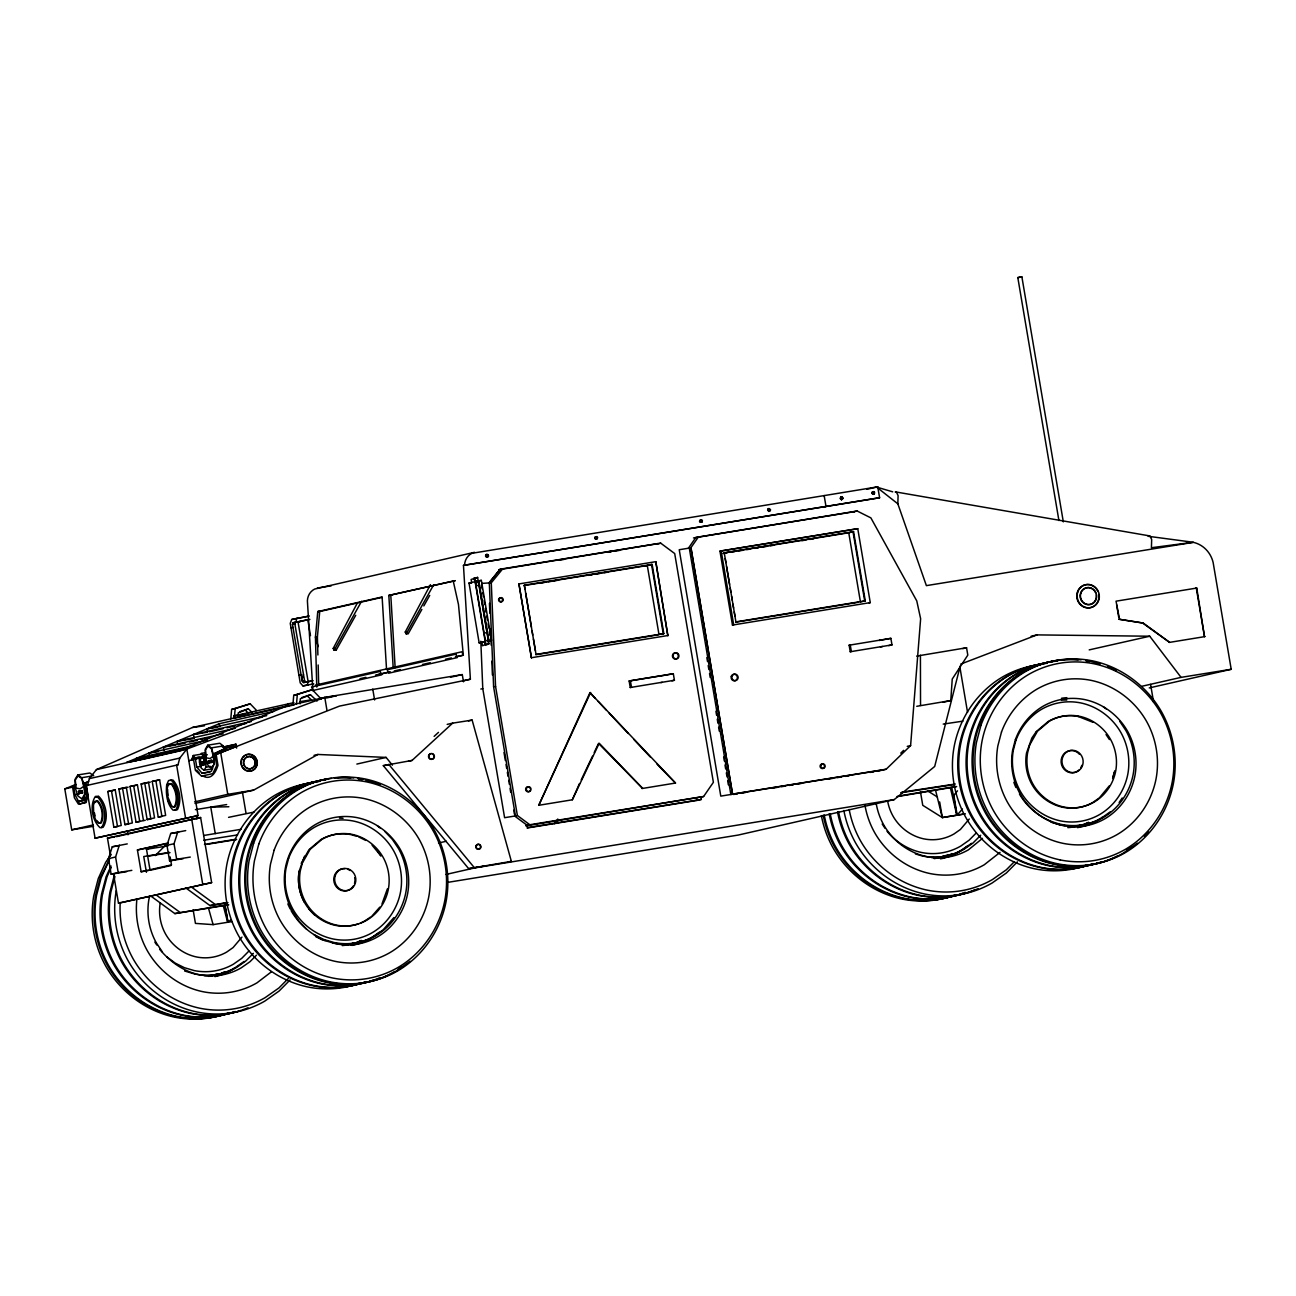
<?xml version="1.0" encoding="UTF-8"?>
<svg xmlns="http://www.w3.org/2000/svg" width="1296" height="1296" viewBox="0 0 1296 1296"><rect width="100%" height="100%" fill="white"/><g stroke="black" fill="none" stroke-linecap="round" stroke-linejoin="round"><path stroke-width="1.5" d="M167.589 789.248L167.864 795.307M238.043 716.267L238.237 712.865L248.346 708.847L252.315 712.622M300.056 703.841L300.332 698.738L310.457 694.737L317.05 701.006M943.245 702.238L950.778 700.537L952.236 679.072L967.804 655.112L966.557 647.757L916.645 656.1M877.797 771.136L886.156 769.241L910.602 745.605L920.63 618.743L916.774 600.907L870.88 517.882L857.158 511.013L693.49 537.953M230.785 718.988L231.628 709.43L250.209 703.825L256.673 710.564M294.305 704.878L234.252 718.162L235.224 708.62L250.209 703.825M292.88 704.862L293.738 695.32L312.304 689.699L321.343 699.143M296.476 704.052L297.335 694.494L312.304 689.699M317.893 654.982L317.407 636.968L319.723 611.501L382.126 597.343M1149.26 687.917L1231.2 669.287L1213.153 562.577A26.584 25.159 77.2 0 0 1193.341 542.344L926.381 585.63L897.836 503.82L898.096 495.607L896.459 492.172A15.665 4.714 -79.9 0 0 895.196 492.026M960.206 666.047L934.691 766.471L894.256 799.583L738.202 835.061L448.643 882.22M102.562 893.851L107.098 876.55L111.213 867.559M114.437 874.881L109.901 892.199A101.768 96.26 77.2 0 0 121.711 962.053C136.291 987.989 161.773 1007.381 190.982 1013.521A107.519 101.704 77.2 0 0 240.797 1010.491M114.939 876.566L110.905 891.956A101.768 96.26 77.2 0 0 122.731 961.826C137.295 987.763 162.794 1007.138 192.002 1013.294A107.519 101.704 77.2 0 0 243.648 1009.633M149.85 895.763L148.91 899.343A63.196 59.778 77.2 0 0 156.249 942.743L162.454 952.025M387.374 888.91L382.012 903.895M1114.69 770.796L1112.648 778.54L1114.204 772.74M326.916 710.062L324.778 697.394L192.586 727.461L96.406 769.613L89.359 778.637L87.529 785.392L86.184 785.619L95.078 838.188L198.094 815.589L186.835 749.056L324.778 697.394L462.283 674.584L463.498 681.809M86.184 785.619L177.973 764.834L179.788 758.063L186.835 749.056L96.406 769.613M301.871 679.509L303.475 674.325M126.684 871.657L111.132 874.184L108.508 858.632L112.25 846.79L127.267 843.89M111.132 874.184L118.211 872.581L115.587 857.012L119.329 845.186M183.19 858.681L169.582 860.9L166.957 845.332L170.699 833.506L185.717 830.606M169.582 860.9L176.661 859.28L174.037 843.728L177.779 831.886M309.339 615.989L291.697 619.488L290.255 623.36L300.202 682.83L302.924 685.908L307.881 685.033M293.107 622.728L295.52 622.372L294.889 624.008L304.544 680.627L305.84 682.198L303.41 682.571L302.13 680.999L292.475 624.364L293.107 622.728L309.906 619.391M594.216 752.522L598.541 743.418L642.622 788.389L599.206 743.256L572.33 799.794L538.78 805.286L589.955 692.631L675.508 783.043L657.056 764.203M590.62 692.485L538.78 805.286M108.508 861.727L101.12 877.91L96.584 895.228A101.768 96.26 77.2 0 0 108.394 965.083C122.974 991.019 148.457 1010.394 177.665 1016.55A107.519 101.704 77.2 0 0 229.311 1012.889M111.019 865.987L106.094 876.776L101.558 894.094A101.768 96.26 77.2 0 0 113.368 963.949C127.948 989.901 153.43 1009.276 182.639 1015.416A107.519 101.704 77.2 0 0 234.284 1011.755M301.207 863.395L309.015 849.641L320.954 839.549A48.082 45.49 77.2 0 1 351.119 834.656L356.773 836.325M304.544 856.154L299.182 871.139A45.506 43.043 77.2 0 0 304.463 902.372C311.008 913.972 322.396 922.639 335.47 925.376A48.082 45.49 77.2 0 0 358.555 923.74M579.474 783.529L572.33 799.794M581.207 779.884L592.483 756.184M701.914 521.948C702.578 516.796 697.037 523.066 702.027 522.126M768.107 509.085L768.771 511.288M840.65 497.308L841.315 499.511M355.72 615.292L336.118 650.268L334.141 650.252L333.202 648.421L357.485 602.802M421.864 609.412L408.143 633.89L406.183 633.874L405.227 632.043L430.45 584.674M334.141 650.252L361.584 601.279M406.183 633.874L433.609 584.901M423.824 605.912L429.705 595.415M94.754 802.58L97.605 800.734C102.951 806.161 104.377 815.897 101.347 822.83L99.274 823.3L96.973 820.757M193.25 755.503L191.597 759.78C207.279 751.064 193.298 770.051 205.4 764.267L204.071 756.378L201.366 754.175L193.25 755.503L196.117 758.743L193.703 758.209L191.597 759.78M224.905 750.643L223.333 745.929L219.785 743.24L207.733 745.2L205.335 749.25L205.465 757.658L208.089 765.515L211.621 768.22L214.034 764.17L213.889 755.746M93.701 775.753L89.861 772.999L77.809 774.959L75.168 779.188L75.249 787.936L78.019 796.068L81.859 798.838L85.293 798.271M81.859 798.838L84.499 794.594L84.402 785.846L81.648 777.713L77.809 774.959M199.39 757.901L199.422 762.534L201.382 768.269L204.088 770.213L205.951 767.232L205.886 761.06L203.942 755.309L201.236 753.365L204.622 752.814M111.229 854.275L105.656 862.375L98.269 878.558L93.733 895.876A101.768 96.26 77.2 0 0 105.543 965.731C120.107 991.667 145.606 1011.058 174.814 1017.198A107.519 101.704 77.2 0 0 226.46 1013.537M109.723 858.713L100.1 878.137L95.564 895.455A101.768 96.26 77.2 0 0 107.374 965.309C121.954 991.262 147.436 1010.637 176.661 1016.777A107.519 101.704 77.2 0 0 228.307 1013.116M241.963 937.105L233.086 947.57L226.687 952.074A48.082 45.49 77.2 0 1 196.506 956.966C183.449 954.229 172.044 945.562 165.532 933.962A45.506 43.043 77.2 0 1 160.25 902.713M379.793 907.135L372.017 915.997M393.871 917.584L383.114 929.848L374.236 936.068A66.614 63.002 77.2 0 1 332.44 942.856M688.354 548.305L695.871 537.403L854.566 511.645M883.516 769.84L720.787 796.117L679.234 549.731L689.294 548.095L730.847 794.497L732.548 794.108L690.995 547.706L688.581 548.257L690.881 547.722L698.512 536.803M554.542 823.754L557.798 819.023M556.033 823.414L558.203 820.255M526.046 825.86L703.598 796.522L713.383 782.314L674.698 553.554L660.749 543.186L498.798 569.738M969.295 818.991L960.401 829.472L954.002 833.96A48.082 45.49 77.2 0 1 923.837 838.868C910.78 836.114 899.375 827.447 892.863 815.848A45.506 43.043 77.2 0 1 887.566 800.669M1036.346 731.527L1031.843 738.04L1026.513 753.025A45.506 43.043 77.2 0 0 1031.81 784.258C1038.323 795.857 1049.728 804.524 1062.785 807.278A48.082 45.49 77.2 0 0 1092.965 802.37L1099.364 797.882L1109.376 785.781M1119.128 802.483L1122.223 797.98M168.561 784.809L171.704 783.545C176.839 789.572 178.783 799.778 175.025 806.906L172.757 806.938M951.799 788.081L953.532 795.647L957.485 790.835M500.045 569.462L488.641 583.394L500.013 569.219L658.06 543.542M482.063 583.378L491.281 582.795L502.686 568.863M962.442 808.996L957.177 815.135L953.872 795.598M486.34 554.607L485.87 555.968L487.118 557.183M595.48 536.884C593.6 542.084 601.263 536.641 595.431 536.771M769.759 511.159L770.229 509.814L768.998 508.583M840.893 497.032L840.067 498.474L841.671 499.608M155.245 855.603L165.175 845.559M248.881 951.102L241.704 958.376L233.377 964.208A62.516 59.13 77.2 0 1 194.157 970.574L184.372 967.675L175.171 963.074L166.86 956.902M253.368 953.338L245.705 961.081L236.844 967.302A66.614 63.002 77.2 0 1 196.83 974.43M256.462 955.184L250.063 961.648L241.169 967.885A66.776 63.164 77.2 0 1 199.276 974.689C183.4 971.498 169.954 961.583 159.7 949.352M271.285 971.919L256.948 982.87A86.378 81.697 77.2 0 1 202.743 991.667C179.285 986.742 158.809 971.174 147.096 950.324A81.745 77.323 77.2 0 1 136.858 899.57M288.263 978.529L278.964 987.941L265.129 997.645A103.939 98.318 77.2 0 1 199.908 1008.239C171.671 1002.31 147.031 983.567 132.937 958.489A98.383 93.053 77.2 0 1 120.204 902.47M290.061 979.97L279.077 991.067L264.773 1001.128A107.519 101.704 77.2 0 1 197.3 1012.079C168.091 1005.939 142.592 986.564 128.029 960.611A101.768 96.26 77.2 0 1 116.219 890.757M1036.33 731.527L1048.27 721.451A48.082 45.49 77.2 0 1 1078.45 716.542M976.212 833.004L969.035 840.262L960.709 846.11A62.516 59.13 77.2 0 1 921.488 852.476C907.978 849.56 895.779 841.93 887.031 831.254M980.699 835.24L973.037 842.983L964.175 849.204A66.614 63.002 77.2 0 1 924.161 856.316M982.498 838.366L968.501 849.787A66.776 63.164 77.2 0 1 926.608 856.591C908.464 852.768 892.62 840.748 883.58 824.629A63.196 59.778 77.2 0 1 876.209 803.536M1000.026 852.379L984.28 864.756A86.378 81.697 77.2 0 1 930.074 873.569C906.617 868.628 886.14 853.06 874.427 832.226A81.745 77.323 77.2 0 1 864.902 804.946M1014.266 861.775L1006.295 869.827L992.461 879.547A103.939 98.318 77.2 0 1 927.239 890.141C899.003 884.196 874.363 865.469 860.269 840.391A98.383 93.053 77.2 0 1 849.155 809.449M1017.392 861.856L1006.409 872.969L992.104 883.013A107.519 101.704 77.2 0 1 924.631 893.981C895.423 887.825 869.924 868.45 855.36 842.513A101.768 96.26 77.2 0 1 843.858 810.518M1144.352 836.228L1148.467 832.048M900.769 753.154L903.636 750.368M434.128 736.371L438.485 732.37M408.402 761.254L412.047 760.428L452.66 723.136L472.133 720.09L511.369 861.37L507.724 862.196M95.661 797.332L98.399 796.084C106.223 803.147 109.01 818.489 103.048 827.35L100.035 827.707C92.194 820.627 89.408 805.302 95.369 796.424L96.844 796.327C104.668 803.407 107.455 818.732 101.509 827.609M224.694 904.689L227.983 922.217L231.061 919.642M244.15 961.438L231.692 970.056A66.776 63.164 77.2 0 1 214.925 976.585M365.618 920.484L370.429 917.114M379.307 932.261L370.413 938.515A66.776 63.164 77.2 0 1 351.88 945.416M398.018 969.327L401.193 967.091M410.152 961.276L395.847 971.32A107.519 101.704 77.2 0 1 328.374 982.271C299.165 976.131 273.667 956.756 259.103 930.82A101.768 96.26 77.2 0 1 247.277 860.949C252.509 831.838 270.313 805.367 295.909 790.349A107.519 101.704 77.2 0 1 328.601 778.702M967.901 845.705L959.008 851.942A66.776 63.164 77.2 0 1 940.475 858.859M971.482 843.323L962.62 849.56A66.614 63.002 77.2 0 1 931.597 857.531M1102.183 817.274L1097.744 820.4A66.776 63.164 77.2 0 1 1077.446 827.626M1101.568 817.97L1110.429 811.733M1126.937 850.095L1131.7 846.742M1127.941 849.868L1123.178 853.222A107.519 101.704 77.2 0 1 1055.705 864.173C1026.497 858.033 1000.998 838.658 986.434 812.705A101.768 96.26 77.2 0 1 974.608 742.851C979.841 713.723 997.628 687.253 1023.241 672.235A107.519 101.704 77.2 0 1 1081.075 659.842M1131.116 847.633L1137.483 843.161M700.553 519.68C696.357 524.086 706.466 521.089 700.537 519.664M767.993 508.907L768.998 508.518M195.016 803.455L253.546 790.155L317.909 754.466L386.111 757.415L392.396 765.191M483.797 633.145L486.94 632.61M170.1 780.289L172.951 780.03C179.69 787.579 181.975 800.555 177.439 809.692L174.604 809.951M88.144 781.844L84.613 783.464L86.573 795.096L84.888 802.694L78.457 804.152L74.407 797.85L72.446 786.235L73.516 785.992L74.99 794.74L78.57 801.414L83.884 800.215L85.018 792.472L83.543 783.707L88.646 781.261M195.291 758.306L196.781 767.054L202.127 773.323L211.41 771.217L214.326 763.069L212.836 754.321L231.547 745.33L223.754 747.095M485.644 645.262L488.851 643.82L488.511 640.192L477.608 577.4L471.128 579.474L471.695 582.876M474.271 578.939L477.608 577.4M477.576 581.094L478.435 582.26L475.308 582.795L473.947 578.178L477.009 577.676M475.81 585.824L479.196 585.193L487.75 637.34M72.446 786.235L75.994 784.615M212.836 754.321L235.969 744.163L236.633 748.1M471.857 553.311L877.748 486.826L879.595 497.745L463.466 565.38L470.383 679.234L462.575 681.016M455.398 657.023L463.417 655.16L455.609 656.942M194.432 745.378L136.388 758.338L136.793 760.72L126.814 762.34L219.251 723.735L273.537 711.391M126.814 762.34L181.084 749.995L285.817 706.255M93.539 826.281L71.717 829.829L64.8 788.891L75.929 784.453M202.905 775.948A63.779 20.655 80.8 0 0 217.987 765.304L216.157 754.466L236.342 746.431L230.542 747.743M216.157 754.466L339.52 706.093L470.383 679.234M239.695 711.682L248.346 708.847M301.79 697.556L310.457 694.737M960.709 664.103L1037.011 634.894L1149.73 636.223L1181.061 677.371L1231.2 669.287M153.916 846.823L146.27 849.301L168.091 845.867M474.53 552.307L314.669 589.048A13.786 13.041 77.2 0 0 307.395 600.858L312.887 690.752M487.118 557.248C491.152 556.34 485.676 552.015 485.514 556.049C486.405 559.224 490.147 555.125 486.988 554.38M840.845 496.919L842.254 496.822M841.671 499.673L843.145 497.939L841.185 496.822M1058.913 520.538L1017.814 277.587L1019.45 277.263L1021.896 276.907L1063.319 521.851M391.878 594.961L388.832 595.447L455.139 580.673L388.832 595.447L393.19 667.732M866.83 489.321L877.748 486.826M312.061 680.854L308.156 681.745L298.031 621.902L307.784 619.682L310.489 635.639M481.723 642.443L479.147 642.865L469.022 583.022L481.351 580.381L491.476 640.224L487.571 641.115M656.861 544.077L660.749 543.186M824.839 506.704L825.989 506.444L824.143 495.542M518.935 583.929L531.425 657.72L518.935 583.929L655.808 561.67L667.813 635.558L655.808 561.67M524.329 585.225L536.026 654.399L663.827 633.598L652.131 564.424L524.329 585.225L524.993 589.21M853.821 511.774L857.158 511.013M643.869 566.303L652.131 564.424M870.264 602.608L732.467 625.061L719.96 551.14L857.758 528.687L870.264 602.608L869.049 602.883M857.758 528.687L719.96 551.14M848.75 532.769L853.578 531.668L865.274 600.842L860.447 601.943L848.75 532.769L723.929 553.036M479.147 642.865L484.996 641.536M315.446 685.082L461.862 651.791L463.271 655.225M359.964 678.699L365.812 677.354M375.581 675.135L389.237 672.041M422.431 664.492L430.24 662.71M376.537 674.957L390.339 671.814M394.276 670.923L400.189 669.578M445.532 659.259L451.445 657.914M231.628 709.43L235.224 708.62M293.738 695.32L297.335 694.494M234.252 718.162L233.863 715.91L293.933 702.626M326.624 697.961L336.328 695.741L318.978 698.56M194.141 738.526L193.46 734.508L207.522 732.224L206.955 728.87L266.733 715.635M256.592 718.405L262.408 717.093M193.46 734.508L251.262 721.58M209.45 731.77L223.025 728.692M226.913 727.817L234.657 726.052M238.545 725.161L246.289 723.395M450.49 677.257L462.283 674.584M185.571 742.932L177.811 744.698L177.228 741.28L235.273 728.32M164.057 750.627L163.442 747.031L223.123 733.811M660.425 634.376L663.827 633.598M189.443 742.057L197.203 740.291M201.074 739.417L208.834 737.651M136.388 758.338L149.526 756.2L148.991 753.073L207.036 740.113M149.526 756.2L186.365 747.824M138.737 760.282L181.375 750.578M732.467 625.061L733.682 624.785L721.175 550.865M222.426 747.241L235.969 744.163M480.832 689.051L482.776 688.613L480.816 641.245M89.359 778.637L179.788 758.063M482.776 688.613L504.598 817.695L515.435 815.929L493.614 686.848L495.558 686.41L491.281 582.795M83.543 783.707L84.613 783.464M64.8 788.891L73.904 786.818M189.054 760.639L192.942 759.748M203.278 757.625L205.011 764.316L200.491 765.353M208.381 761.044L211.783 760.315L212.139 762.372L208.737 763.101L208.381 761.044L211.783 760.315M201.22 762.777L203.845 762.21L204.088 763.636L201.463 764.219L201.22 762.777L201.463 764.219M78.457 791.402L82.085 790.625L82.458 792.763L79.591 793.411L78.457 791.402L82.085 790.625M78.813 793.541L82.458 792.763M107.811 791.532L115.214 789.847L121.241 825.487L113.837 827.172L107.811 791.532L115.182 790.09M118.908 789.005L126.311 787.32L132.338 822.976L124.934 824.645L118.908 789.005L128.142 787.142M137.392 785.036L133.682 785.878L139.725 821.534L136.048 822.134L130.005 786.478L137.408 784.793L143.451 820.449M141.118 783.95L148.522 782.266L154.548 817.922L147.145 819.607L141.118 783.95L150.336 782.087M152.215 781.423L159.619 779.738L165.645 815.395L158.242 817.079L152.215 781.423L159.602 779.981M193.428 758.727L195.404 770.342L201.577 776.158L212.836 773.599L216.675 765.515L214.699 753.883M674.422 680.254L630.245 687.512L629.143 680.983L673.321 673.726L674.422 680.254L671.944 680.821M447.185 724.383L452.66 723.136M314.021 755.357L317.909 754.466M673.321 673.726L661.657 675.783M468.488 720.916L472.133 720.09M630.245 687.512L631.476 687.236L630.374 680.692M660.928 682.619L662.159 682.328M849.139 645.197L850.241 644.954L851.359 651.483L850.241 651.742L849.139 645.197L890.87 638.345L891.988 644.89L888.764 645.619M881.442 639.949L879.336 640.435L890.87 638.345M356.854 764.073L386.111 757.415M71.717 829.829L93.182 824.936M194.611 801.884L227.772 794.335L253.546 790.155M880.438 646.963L882.56 646.493M484.348 866.117L468.666 868.66L383.308 765.644L412.047 760.428M136.048 822.134L145.265 820.271M95.078 838.188L198.094 815.589M1196.743 588.06L1195.819 588.238L1196.743 588.06L1204.519 636.709L1196.305 588.157M110.484 855.862L107.471 838.091L200.621 817.501L211.637 882.608L118.487 903.215L113.481 873.617M116.429 836.649L200.621 817.501M962.782 648.616L966.557 647.757M228.566 817.355L253.935 812.106M1031.146 636.223L1037.011 634.894M1143.25 623.068L1119.08 619.261L1143.25 623.068L1169.575 642.346L1142.813 623.165M148.279 870.588L141.118 871.754L137.425 849.965L167.8 843.064M137.425 849.965L168.318 843.291M108.508 858.632L115.587 857.012M166.957 845.332L174.037 843.728M141.118 871.754L171.477 864.853L170.149 856.931M170.942 865.55L150.077 870.296L146.383 848.507M916.758 706.304L950.778 700.537M118.487 903.215L211.637 882.608M515.435 815.929L517.379 815.492L529.837 824.742L703.598 796.522M438.518 843.016L446.326 841.25M525.949 825.617L529.837 824.742M1142.051 686.232L1181.061 677.371M907.249 746.366L910.602 745.605M150.644 895.925L174.847 913.599L227.983 904.624M185.798 887.938L210.001 905.596L227.205 902.47M527.067 828.014L696.843 800.442L701.347 799.421L700.958 797.121M468.666 868.66L511.369 861.37M445.937 874.46L475.195 867.818L894.256 799.583M463.466 565.38L879.595 497.745M1089.207 649.879L1149.73 636.223M303.41 682.571L313.13 680.627M302.924 685.908L313.745 683.867M308.318 616.297L291.697 619.488M291.001 627.782L292.977 627.394M298.906 675.103L301.061 674.681M474.466 577.935L475.308 581.288L478.451 580.754M475.308 582.795L484.866 639.446L485.044 641.277L481.95 642.654L482.501 645.781L485.708 644.355L485.384 640.726L488.511 640.192M485.384 644.501L488.851 643.82M383.308 765.644L389.124 764.64M898.193 796.133L955.897 786.429M896.945 796.635L956.675 786.64M203.699 835.483L241.056 829.31M1019.725 277.312L1017.846 277.587M1019.984 277.182L1021.864 276.89M608.051 551.804L612.004 551.173M920.435 791.613L922.752 805.302L942.305 817.565L964.921 813.888M317.342 588.044L331.322 585.776M560.099 560.034L564.052 559.402M607.516 552.339L611.469 551.691M615.422 551.059L619.375 550.411M481.351 580.381L478.775 580.802L488.9 640.645L491.476 640.224M469.022 583.022L471.598 582.601M320.809 611.096L317.763 611.582L315.446 637.049L316.775 687.074M299.052 618.143L296.006 618.629L296.573 622.048M298.031 621.902L300.607 621.481M853.578 531.668L724.221 552.712L735.917 621.886L865.274 600.842M524.054 585.549L647.303 565.526L659.016 634.7L535.718 654.723M540.497 583.103L544.466 582.455M548.451 581.807L558.382 580.187M588.206 575.343L592.191 574.711M596.16 574.063L600.129 573.415M604.114 572.767L608.083 572.119M723.103 553.489L727.04 552.841M730.976 552.209L734.913 551.561M738.866 550.93L742.802 550.282M746.739 549.65L750.676 549.002M754.628 548.37L758.565 547.722M762.502 547.09L766.438 546.442M770.375 545.81L774.328 545.162M801.9 540.691L805.853 540.043M809.789 539.411L813.726 538.763M735.626 622.21L858.47 602.267M531.425 657.72L668.282 635.461M299.716 701.687L311.267 699.824M233.863 715.91L245.43 714.031M206.955 728.87L217.939 727.088M177.228 741.28L192.262 738.833M163.442 747.031L176.013 744.989M148.991 753.073L158.404 751.55M181.084 749.995L185.085 749.347M207.733 745.2L211.28 747.889L223.333 745.929M1196.24 588.141L1116.034 601.182L1119.517 619.164M629.143 680.983L661.057 675.799M203.942 755.309L207.328 754.758M193.703 758.209L204.071 756.378M196.295 757.933L199.552 757.399L200.88 765.288M850.241 651.742L891.988 644.89M195.534 758.873L204.25 757.431M81.648 777.713L91.967 776.045M177.973 764.834L176.612 765.061L185.506 817.63M203.845 762.21L204.088 763.636M208.737 763.101L209.158 760.914M212.139 762.372L211.005 760.444M196.781 767.054L200.718 766.422M205.951 767.232L211.037 766.406M204.088 770.213L212.576 768.836M202.127 773.323L210.001 772.043M74.99 794.74L78.926 794.108M130.005 786.478L133.682 785.878M201.577 776.158L205.303 775.559M78.57 801.414L84.483 800.458M1169.154 642.443L1204.956 636.595M195.388 809.644L226.654 804.573M158.242 817.079L161.919 816.48L155.893 780.824M147.145 819.607L150.822 819.007L144.796 783.351M124.934 824.645L128.612 824.062L122.585 788.405M113.837 827.172L117.515 826.573L111.488 790.933M107.471 838.091L114.647 836.941M170.699 833.506L178.637 832.21M112.25 846.79L118.195 845.818M204.493 844.393L235.969 839.273M207.133 844.312L236.65 839.516M169.322 852.395L143.743 856.543L146.416 872.305M148.36 856.138L170.003 852.622M176.661 859.28L190.285 857.077M118.211 872.581L131.836 870.361M641.957 788.535L675.508 783.043M886.156 769.241L732.548 794.108L690.881 547.722M701.347 799.421L527.585 827.626L527.197 825.341L514.739 816.091M733.504 794.48L737.489 793.832M741.474 793.184L745.459 792.536M773.372 788.017L777.357 787.369M781.342 786.721L785.327 786.073M789.313 785.425L793.298 784.777M797.283 784.129L801.268 783.481M829.181 778.945L833.166 778.297M837.151 777.649L841.136 777.001M845.122 776.369L849.107 775.721M869.81 772.432L873.812 771.784M210.001 905.596L227.966 902.68M174.847 913.599L228.744 904.835M193.12 909.727L195.437 923.4L213.111 924.631L232.049 921.569M935.599 790.382L942.305 817.565L965.034 813.872M294.84 622.388L297.578 621.95M203.812 840.229L237.541 834.916M292.475 624.364L294.889 624.008M302.13 680.999L304.544 680.627M901.935 792.18L955.33 784.015M900.655 792.763L954.067 784.598M943.213 724.091L962.96 721.143M192.586 727.461L204.46 725.825M319.723 611.501L317.763 611.582L382.126 596.97L386.532 669.254M317.407 636.968L315.446 637.049L318.217 646.623M873.634 491.573C868.547 492.448 875.723 496.854 874.201 492.188M841.315 499.689L842.724 498.766L842.206 497.081M768.755 511.466C774.716 508.437 763.749 508.405 769.127 511.385M596.484 536.576C590.944 538.375 599.967 541.08 596.484 536.755M228.874 806.744L210.778 807.149L215.249 833.62M405.227 632.043L407.203 632.059M333.202 648.421L335.178 648.437L336.118 650.268M1148.094 536.269L1193.357 542.279L1151.415 547.722L1151.674 539.525L1150.038 536.074A15.665 4.714 -79.9 0 0 1148.774 535.928M895.86 491.962L1149.439 535.864M892.717 491.832L876.598 487.085L897.836 503.82M1100.077 664.054L1090.714 661.284A107.519 101.704 77.2 0 0 1086.874 660.587M1078.418 716.558L1093.046 722.326M1051.072 822.166L1059.772 824.758A66.614 63.002 77.2 0 0 1065.134 825.584M1060.144 859.912C1031.908 853.983 1007.267 835.256 993.19 810.162A98.383 93.053 77.2 0 1 981.752 742.64C986.807 714.485 1004.011 688.889 1028.765 674.374A103.939 98.318 77.2 0 1 1093.986 663.779C1122.223 669.724 1146.879 688.451 1160.957 713.529A98.383 93.053 77.2 0 1 1172.378 781.067C1167.323 809.222 1150.135 834.802 1125.365 849.334A103.939 98.318 77.2 0 1 1060.144 859.912M915.413 853.934L922.379 855.992M365.261 779.949L380.23 784.388M184.615 970.996L195.048 974.09M1107.562 666.274L1116.342 670.68M358.636 836.892L365.731 840.424M313.778 934.497L323.563 939.406L334.012 942.5A66.614 63.002 77.2 0 0 375.808 935.712C391.667 926.413 402.683 910.019 405.923 891.972A63.034 59.632 77.2 0 0 398.601 848.702L392.413 839.435L384.782 831.4M325.183 940.588C310.991 934.546 298.728 924.097 291.098 910.618M315.479 936.49L322.007 939.762L335.648 943.682A66.776 63.164 77.2 0 0 377.541 936.878C393.449 927.563 404.498 911.12 407.738 893.041A63.196 59.778 77.2 0 0 400.415 849.658C391.36 833.539 375.532 821.502 357.388 817.695A66.776 63.164 77.2 0 0 315.495 824.499C299.587 833.814 288.538 850.257 285.282 868.336A63.196 59.778 77.2 0 0 292.621 911.736L298.841 921.019L306.488 929.07M927.596 790.868L937.381 796.991M191.014 886.739L215.217 904.414M155.86 894.742L180.063 912.4M1103.252 706.709L1106.201 708.912M377.395 825.908L380.344 828.112M306.86 695.547L312.142 700.569M244.75 709.673L248.719 713.432M372.082 845.186L380.975 855.992L377.606 850.986M308.95 909.047L314.474 914.863M589.955 692.631L595.431 698.479M598.169 701.395L606.398 710.159M609.136 713.092L628.301 733.536M633.776 739.368L650.203 756.896M388.784 764.397L474.142 867.429M1119.744 721.337L1125.932 730.588A63.034 59.632 77.2 0 1 1133.255 773.874C1130.015 791.905 1118.983 808.299 1103.123 817.614A66.614 63.002 77.2 0 1 1061.327 824.402C1043.928 820.66 1028.36 809.498 1019.45 794.059M1106.039 734.557L1109.425 739.562M882.187 824.013L885.087 828.355M154.856 942.111L156.8 945.011M77.744 800.798L79.769 803.941L86.2 802.483L87.885 794.869L86.054 784.048M171.542 805.739L168.464 798.433M211.28 747.889L213.37 754.175M208.462 908.026L213.111 924.631M223.236 905.612L227.642 922.266L224.662 904.689M950.422 787.984L956.837 815.2L953.532 795.647M453.179 580.754L458.476 604.519L463.19 653.783M94.43 812.948L95.078 815.881M307.379 681.777L308.011 684.904M1150.589 684.401L1153.602 702.254M1116.634 604.811L1118.772 617.463M959.801 666.549L967.545 712.314M939.665 801.932L942.305 817.565M853.011 531.797L864.707 600.971M725.225 558.641L725.89 562.594M726.554 566.546L729.567 584.334M730.231 588.287L730.912 592.24M731.576 596.192L732.24 600.145M732.92 604.098L733.585 608.051M734.249 612.004L734.913 615.956M706.838 657.623L707.519 661.592M708.183 665.561L708.863 669.546M709.528 673.515L710.208 677.5M715.927 711.277L716.591 715.262M717.271 719.231L717.935 723.2M718.616 727.186L719.28 731.155M723.654 756.994L724.318 760.963M724.999 764.948L725.663 768.917M726.343 772.886L727.007 776.871M727.688 780.84L728.352 784.825M696.454 798.142L696.843 800.442M651.564 564.57L663.26 633.728M525.674 593.195L531.409 627.102M532.089 631.087L532.753 635.072M533.434 639.058L535.41 650.722M481.496 585.031L482.144 588.919M482.809 592.807L483.473 596.695M484.121 600.583L484.785 604.487M485.449 608.375L486.097 612.263M486.761 616.151L487.426 620.055M488.074 623.943L488.738 627.831M489.386 631.719L490.05 635.607M488.527 643.966L488.009 638.912M495.558 686.41L517.379 815.492M475.308 581.288L485.384 640.726M503.998 752.539L505.343 760.493M506.007 764.462L506.687 768.431M507.352 772.4L508.016 776.369M508.696 780.338L509.36 784.323M510.041 788.292L510.705 792.261M513.734 810.13L514.399 814.099M372.762 689.116L374.609 699.97M288.149 703.566L288.538 705.818M242.368 791.694L246.029 813.386M219.251 723.735L219.769 726.781M220.838 753.413L227.772 794.335M225.002 904.624L227.983 922.217M196.344 815.314L196.976 819.104M191.662 818.959L202.678 884.066M127.364 831.011L127.996 834.786M81.308 790.738L81.68 792.893M79.218 791.273L79.591 793.411M484.558 641.488L485.077 644.63M390.793 595.366L395.15 667.651M489.337 583.232L493.614 686.848M489.451 603.32L489.872 613.283M490.52 629.224L491.184 645.165M491.848 661.106L492.415 675.054M318.152 664.978L318.686 685.001M920.419 655.241L920.533 705.445M464.584 565.121A13.786 13.041 77.2 0 1 471.874 553.327M199.195 772.983A63.779 20.655 80.8 0 1 196.717 770.132M319.01 781.439A107.519 101.704 77.2 0 0 280.568 793.832C254.956 808.85 237.168 835.321 231.935 864.448A101.768 96.26 77.2 0 0 243.761 934.303C258.325 960.255 283.824 979.63 313.033 985.77A107.519 101.704 77.2 0 0 364.678 982.109M325.442 779.755A107.519 101.704 77.2 0 0 288.911 791.937C263.299 806.954 245.511 833.425 240.278 862.553A101.768 96.26 77.2 0 0 252.104 932.407C266.668 958.36 292.167 977.735 321.376 983.875A107.519 101.704 77.2 0 0 373.021 980.213M320.031 781.213A107.519 101.704 77.2 0 0 281.588 793.606C255.976 808.623 238.189 835.094 232.956 864.221A101.768 96.26 77.2 0 0 244.766 934.076C259.346 960.012 284.828 979.387 314.053 985.543A107.519 101.704 77.2 0 0 365.683 981.882M331.42 778.394A107.519 101.704 77.2 0 0 294.905 790.576C269.293 805.594 251.505 832.064 246.272 861.192A101.768 96.26 77.2 0 0 258.082 931.046C272.662 956.999 298.145 976.374 327.37 982.514A107.519 101.704 77.2 0 0 394.826 971.546M337.219 777.859A107.519 101.704 77.2 0 1 350.795 778.005M358.538 778.928A107.519 101.704 77.2 0 1 362.362 779.625M313.713 782.638A107.519 101.704 77.2 0 0 275.27 795.047C249.658 810.065 231.871 836.519 226.638 865.647A101.768 96.26 77.2 0 0 238.448 935.518C253.028 961.454 278.51 980.829 307.735 986.969A107.519 101.704 77.2 0 0 359.365 983.324M360.92 940.669A66.776 63.164 77.2 0 1 351.103 945.205M326.446 779.528A107.519 101.704 77.2 0 0 289.931 791.71C264.319 806.728 246.532 833.198 241.299 862.31A101.768 96.26 77.2 0 0 253.109 932.18C267.689 958.117 293.171 977.492 322.396 983.648A107.519 101.704 77.2 0 0 379.436 977.881M334.368 777.956A107.519 101.704 77.2 0 1 353.743 777.94M357.631 778.41A107.519 101.704 77.2 0 1 363.382 779.382M339.455 818.132A66.776 63.164 77.2 0 1 343.067 818.311M365.634 920.484A48.082 45.49 77.2 0 1 360.369 923.044M290.223 908.982A63.034 59.632 77.2 0 1 287.858 903.911M304.479 902.372A45.506 43.043 77.2 0 1 299.198 871.123M353.306 886.01A11.194 10.579 77.2 0 1 334.951 884.65A11.194 10.579 77.2 0 1 344.866 868.644M347.603 869.227A11.194 10.579 77.2 0 1 350.098 870.523M354.748 877.651A11.194 10.579 77.2 0 1 354.488 883.418M354.618 943.018A66.614 63.002 77.2 0 1 342.306 945.594M361.309 940.41A66.614 63.002 77.2 0 1 356.319 942.435M354.764 942.791A66.614 63.002 77.2 0 1 349.596 944.379M102.562 893.851A101.768 96.26 77.2 0 0 114.388 963.722C128.952 989.658 154.451 1009.033 183.659 1015.189A107.519 101.704 77.2 0 0 235.305 1011.528M248.038 1007.753A107.519 101.704 77.2 0 1 242.627 1009.859M224.548 971.676A66.776 63.164 77.2 0 1 214.731 976.212M217.355 974.041A66.614 63.002 77.2 0 1 208.688 976.406M215.8 974.381A66.614 63.002 77.2 0 1 212.382 975.499M235.289 967.658A66.614 63.002 77.2 0 1 204.266 975.629M1098.797 594.443A11.729 11.081 77.2 0 1 1084.995 607.451A11.729 11.081 77.2 0 1 1079.309 588.514A11.729 11.081 77.2 0 1 1097.906 591.511M1096.254 594.832A8.57 8.116 77.2 0 1 1086.145 604.341A8.57 8.116 77.2 0 1 1081.998 590.49A8.57 8.116 77.2 0 1 1095.606 592.693M1046.342 663.325A107.519 101.704 77.2 0 0 1007.899 675.734C982.287 690.752 964.499 717.206 959.267 746.334A101.768 96.26 77.2 0 0 971.077 816.205C985.657 842.141 1011.139 861.516 1040.364 867.656A107.519 101.704 77.2 0 0 1091.993 864.011M1052.757 661.657A107.519 101.704 77.2 0 0 1016.242 673.823C990.63 688.856 972.842 715.311 967.61 744.439A101.768 96.26 77.2 0 0 979.42 814.293C994 840.245 1019.482 859.621 1048.707 865.76A107.519 101.704 77.2 0 0 1098.522 862.747M1047.362 663.098A107.519 101.704 77.2 0 0 1008.904 675.491C983.308 690.509 965.504 716.98 960.287 746.107A101.768 96.26 77.2 0 0 972.097 815.962C986.661 841.914 1012.16 861.289 1041.368 867.429A107.519 101.704 77.2 0 0 1093.014 863.784M1058.751 660.296A107.519 101.704 77.2 0 0 1022.22 672.462C996.624 687.479 978.82 713.95 973.604 743.078A101.768 96.26 77.2 0 0 985.414 812.932C999.977 838.885 1025.476 858.26 1054.685 864.4A107.519 101.704 77.2 0 0 1117.039 856.202M1062.607 659.891A107.519 101.704 77.2 0 1 1078.126 659.891M1085.87 660.814A107.519 101.704 77.2 0 1 1089.693 661.511M1041.044 664.54A107.519 101.704 77.2 0 0 1002.586 676.933C976.99 691.951 959.186 718.421 953.969 747.549A101.768 96.26 77.2 0 0 965.779 817.403C980.359 843.356 1005.842 862.731 1035.05 868.871A107.519 101.704 77.2 0 0 1086.696 865.21M1088.251 822.555A66.776 63.164 77.2 0 1 1078.418 827.091M1057.633 661.025A107.519 101.704 77.2 0 0 1017.247 673.596C991.651 688.613 973.847 715.084 968.63 744.212A101.768 96.26 77.2 0 0 980.44 814.066C995.02 840.019 1020.503 859.394 1049.711 865.534A107.519 101.704 77.2 0 0 1101.357 861.889M1061.359 700.148A66.776 63.164 77.2 0 1 1066.786 700.018M1015.918 787.514A63.034 59.632 77.2 0 1 1013.861 782.314M1099.996 818.845A66.614 63.002 77.2 0 1 1070.545 825.941M1061.473 698.285A66.614 63.002 77.2 0 1 1066.835 697.669M1078.839 770.083A11.194 10.579 77.2 0 1 1063.854 768.982A11.194 10.579 77.2 0 1 1064.551 753.235A11.194 10.579 77.2 0 1 1079.552 754.353M1081.82 765.304A11.194 10.579 77.2 0 1 1080.637 767.912M1088.64 822.296A66.614 63.002 77.2 0 1 1067.823 827.642M1082.079 824.693A66.614 63.002 77.2 0 1 1076.927 826.265M955.622 895.018A107.519 101.704 77.2 0 1 903.992 898.663C874.768 892.523 849.285 873.148 834.705 847.211A101.768 96.26 77.2 0 1 823.203 815.216M821.372 815.621A101.768 96.26 77.2 0 0 832.874 847.616C847.438 873.569 872.937 892.944 902.146 899.084A107.519 101.704 77.2 0 0 953.791 895.439M978.156 888.635A107.519 101.704 77.2 0 1 919.334 895.18C890.109 889.04 864.626 869.665 850.063 843.712A101.768 96.26 77.2 0 1 838.544 811.717M824.224 814.973A101.768 96.26 77.2 0 0 835.726 846.968C850.289 872.921 875.788 892.296 904.997 898.436A107.519 101.704 77.2 0 0 956.642 894.791M975.37 889.639A107.519 101.704 77.2 0 1 918.313 895.406C889.105 889.267 863.606 869.891 849.042 843.939A101.768 96.26 77.2 0 1 837.54 811.96M965.228 892.28A107.519 101.704 77.2 0 1 909.97 897.302C880.762 891.162 855.263 871.787 840.699 845.851A101.768 96.26 77.2 0 1 829.197 813.856M962.62 893.43A107.519 101.704 77.2 0 1 910.991 897.075C881.766 890.935 856.283 871.56 841.703 845.608A101.768 96.26 77.2 0 1 830.201 813.613M951.88 853.562A66.776 63.164 77.2 0 1 942.046 858.098M948.04 854.615A66.614 63.002 77.2 0 1 934.238 858.616M943.132 856.283A66.614 63.002 77.2 0 1 939.713 857.385M824.418 766.503A2.284 2.155 77.2 0 1 822.085 768.528A2.284 2.155 77.2 0 1 820.109 766.017A2.284 2.155 77.2 0 1 822.458 764.008M823.511 764.429A2.284 2.155 77.2 0 1 824.224 765.353M530.226 790.22A2.479 2.349 77.2 0 1 526.662 791.321A2.479 2.349 77.2 0 1 526.484 787.385A2.479 2.349 77.2 0 1 530.145 788.324M678.294 656.311A3.11 2.932 77.2 0 1 673.888 658.611A3.11 2.932 77.2 0 1 673.661 653.395A3.11 2.932 77.2 0 1 678.262 655.501M502.346 599.011A2.074 1.96 77.2 0 1 500.742 601.895A2.074 1.96 77.2 0 1 498.652 599.254A2.074 1.96 77.2 0 1 501.682 598.169M432.167 753.802A2.9 2.738 77.2 0 1 433.35 758.403A2.9 2.738 77.2 0 1 428.863 757.885A2.9 2.738 77.2 0 1 430.758 753.64M166.811 789.377L168.545 801.463L170.764 805.869L174.247 807.019C178.022 799.907 176.062 789.701 170.926 783.675L168.658 783.707L166.811 789.377M93.458 804.719L93.668 813.078L95.175 818.667L97.346 822.506L100.57 822.944C103.599 816.026 102.173 806.29 96.827 800.863L94.754 801.333L93.458 804.719M166.698 784.728C165.775 793.379 166.649 803.731 173.065 810.194L175.9 809.951C180.436 800.815 178.151 787.822 171.396 780.289L168.561 780.532L166.698 784.728M872.224 492.496C873.212 498.02 876.955 489.224 872.224 492.496M253.66 843.226L249.124 860.544A101.768 96.26 77.2 0 0 260.933 930.398C275.513 956.335 300.996 975.726 330.221 981.866A107.519 101.704 77.2 0 0 397.678 970.898C423.29 955.881 441.094 929.426 446.31 900.299A101.768 96.26 77.2 0 0 434.5 830.428C419.92 804.492 394.438 785.117 365.229 778.977A107.519 101.704 77.2 0 0 297.756 789.928C277.425 801.997 261.857 821.081 253.66 843.226M258.811 844.004L254.437 860.738A98.383 93.053 77.2 0 0 265.858 928.276C279.936 953.354 304.576 972.081 332.829 978.026A103.939 98.318 77.2 0 0 398.05 967.432C422.804 952.916 440.008 927.32 445.046 899.165A98.383 93.053 77.2 0 0 433.625 831.643C419.548 806.566 394.907 787.822 366.655 781.893A103.939 98.318 77.2 0 0 301.433 792.488C281.783 804.136 266.733 822.604 258.811 844.004M274.169 850.079L270.524 863.995A81.745 77.323 77.2 0 0 280.017 920.111C291.713 940.945 312.19 956.513 335.664 961.454A86.378 81.697 77.2 0 0 389.853 952.657C410.427 940.588 424.715 919.318 428.927 895.925A81.745 77.323 77.2 0 0 419.434 839.808C407.722 818.975 387.245 803.407 363.787 798.466A86.378 81.697 77.2 0 0 309.582 807.278C293.252 816.966 280.746 832.307 274.169 850.079M288.619 858.389L285.979 868.466A59.162 55.955 77.2 0 0 292.847 909.079C301.32 924.161 316.127 935.42 333.121 938.984A62.516 59.13 77.2 0 0 372.341 932.618C387.229 923.886 397.564 908.496 400.61 891.567A59.162 55.955 77.2 0 0 393.741 850.954C385.268 835.871 370.445 824.612 353.468 821.048A62.516 59.13 77.2 0 0 314.248 827.415C302.422 834.43 293.382 845.527 288.619 858.389M302.308 863.136L300.283 870.88A45.506 43.043 77.2 0 0 305.564 902.113C312.093 913.712 323.482 922.379 336.555 925.133A48.082 45.49 77.2 0 0 366.719 920.225C378.173 913.518 386.127 901.676 388.46 888.651A45.506 43.043 77.2 0 0 383.179 857.417C376.666 845.818 365.261 837.151 352.204 834.397A48.082 45.49 77.2 0 0 322.024 839.306L310.1 849.382L302.308 863.136M980.991 725.112L976.455 742.43A101.768 96.26 77.2 0 0 988.265 812.284C1002.845 838.237 1028.327 857.612 1057.536 863.752A107.519 101.704 77.2 0 0 1125.009 852.8C1150.621 837.783 1168.409 811.312 1173.641 782.185A101.768 96.26 77.2 0 0 1161.832 712.33C1147.252 686.378 1121.769 667.003 1092.544 660.863A107.519 101.704 77.2 0 0 1025.087 671.814C1004.74 683.883 989.188 702.983 980.991 725.112M1001.5 731.981L997.855 745.88A81.745 77.323 77.2 0 0 1007.332 801.997C1019.045 822.847 1039.522 838.415 1062.995 843.34A86.378 81.697 77.2 0 0 1117.184 834.543C1137.758 822.474 1152.047 801.22 1156.243 777.827A81.745 77.323 77.2 0 0 1146.749 721.71C1135.053 700.861 1114.576 685.292 1091.102 680.368A86.378 81.697 77.2 0 0 1036.913 689.164C1020.584 698.852 1008.077 714.193 1001.5 731.981M1015.432 739.481L1012.613 750.238A63.196 59.778 77.2 0 0 1019.952 793.622C1029.008 809.741 1044.835 821.761 1062.979 825.584A66.776 63.164 77.2 0 0 1104.872 818.78C1120.781 809.449 1131.829 793.022 1135.069 774.927A63.196 59.778 77.2 0 0 1127.731 731.543C1118.691 715.424 1102.864 703.404 1084.72 699.581A66.776 63.164 77.2 0 0 1042.81 706.385C1030.19 713.885 1020.519 725.744 1015.432 739.481M1015.934 740.291L1013.294 750.352A59.162 55.955 77.2 0 0 1020.163 790.965C1028.635 806.047 1043.458 817.306 1060.436 820.886A62.516 59.13 77.2 0 0 1099.672 814.52C1114.56 805.788 1124.896 790.398 1127.941 773.469A59.162 55.955 77.2 0 0 1121.072 732.856C1112.6 717.773 1097.777 706.498 1080.799 702.934A62.516 59.13 77.2 0 0 1041.563 709.301C1029.753 716.315 1020.697 727.412 1015.934 740.291M1029.64 745.038L1027.615 752.765A45.506 43.043 77.2 0 0 1032.896 784.015C1039.408 795.614 1050.813 804.281 1063.87 807.019A48.082 45.49 77.2 0 0 1094.051 802.127C1105.488 795.404 1113.458 783.578 1115.791 770.553A45.506 43.043 77.2 0 0 1110.51 739.319C1103.998 727.704 1092.593 719.053 1079.536 716.299A48.082 45.49 77.2 0 0 1049.355 721.192L1037.432 731.284L1029.64 745.038M207.878 746.026L205.432 750.125L206.275 757.82L210.001 758.565L213.208 756.248L211.475 748.748L207.878 746.026M77.954 775.818L75.265 780.095L76.124 788.098L80.158 788.827L83.657 786.38L81.842 778.604L77.954 775.818M380.263 671.393L311.575 687.01L313 690.46L381.688 674.843L380.263 671.393M455.852 654.156L387.229 669.757L388.654 673.207L457.261 657.607L455.852 654.156M203.812 758.192C194.06 758.662 206.615 766.616 203.812 758.192M335.129 875.934A11.194 10.579 77.2 0 0 347.49 890.53A11.194 10.579 77.2 0 0 353.079 872.257A11.194 10.579 77.2 0 0 335.129 875.934M1077.786 591.899A11.729 11.081 77.2 0 0 1090.195 607.694A11.729 11.081 77.2 0 0 1096.74 588.821A11.729 11.081 77.2 0 0 1077.786 591.899M1080.88 592.969A8.57 8.116 77.2 0 0 1089.968 604.519A8.57 8.116 77.2 0 0 1094.764 590.717A8.57 8.116 77.2 0 0 1080.88 592.969M241.412 759.683A8.489 8.035 77.2 0 0 250.403 771.12A8.489 8.035 77.2 0 0 255.15 757.447A8.489 8.035 77.2 0 0 241.412 759.683M241.704 759.618A8.489 8.035 77.2 0 0 250.695 771.055A8.489 8.035 77.2 0 0 255.442 757.382A8.489 8.035 77.2 0 0 241.704 759.618M243.94 760.396A6.221 5.881 77.2 0 0 250.533 768.771A6.221 5.881 77.2 0 0 254 758.759A6.221 5.881 77.2 0 0 243.94 760.396M243.729 760.444A6.221 5.881 77.2 0 0 250.306 768.82A6.221 5.881 77.2 0 0 253.789 758.808A6.221 5.881 77.2 0 0 243.729 760.444M1062.445 757.82A11.194 10.579 77.2 0 0 1074.821 772.416A11.194 10.579 77.2 0 0 1080.41 754.159A11.194 10.579 77.2 0 0 1062.445 757.82M731.3 676.334A3.321 3.143 77.2 0 0 734.816 680.805A3.321 3.143 77.2 0 0 736.663 675.475A3.321 3.143 77.2 0 0 731.3 676.334M732.013 676.172A3.321 3.143 77.2 0 0 735.529 680.643A3.321 3.143 77.2 0 0 737.375 675.313A3.321 3.143 77.2 0 0 732.013 676.172M820.951 765.272A2.284 2.155 77.2 0 0 823.365 768.35A2.284 2.155 77.2 0 0 824.629 764.672A2.284 2.155 77.2 0 0 820.951 765.272M673.223 654.691A3.11 2.932 77.2 0 0 676.528 658.886A3.11 2.932 77.2 0 0 678.262 653.881A3.11 2.932 77.2 0 0 673.223 654.691M526.435 788.276A2.479 2.349 77.2 0 0 529.06 791.629A2.479 2.349 77.2 0 0 530.453 787.628A2.479 2.349 77.2 0 0 526.435 788.276M499.349 598.946A2.074 1.96 77.2 0 0 501.552 601.733A2.074 1.96 77.2 0 0 502.702 598.396A2.074 1.96 77.2 0 0 499.349 598.946M475.94 845.915A2.479 2.349 77.2 0 0 478.564 849.269A2.479 2.349 77.2 0 0 479.957 845.267A2.479 2.349 77.2 0 0 475.94 845.915M429.073 755.357A2.9 2.738 77.2 0 0 432.151 759.262A2.9 2.738 77.2 0 0 433.771 754.596A2.9 2.738 77.2 0 0 429.073 755.357M476.361 845.818A2.479 2.349 77.2 0 0 478.985 849.172A2.479 2.349 77.2 0 0 480.379 845.17A2.479 2.349 77.2 0 0 476.361 845.818"/></g></svg>
